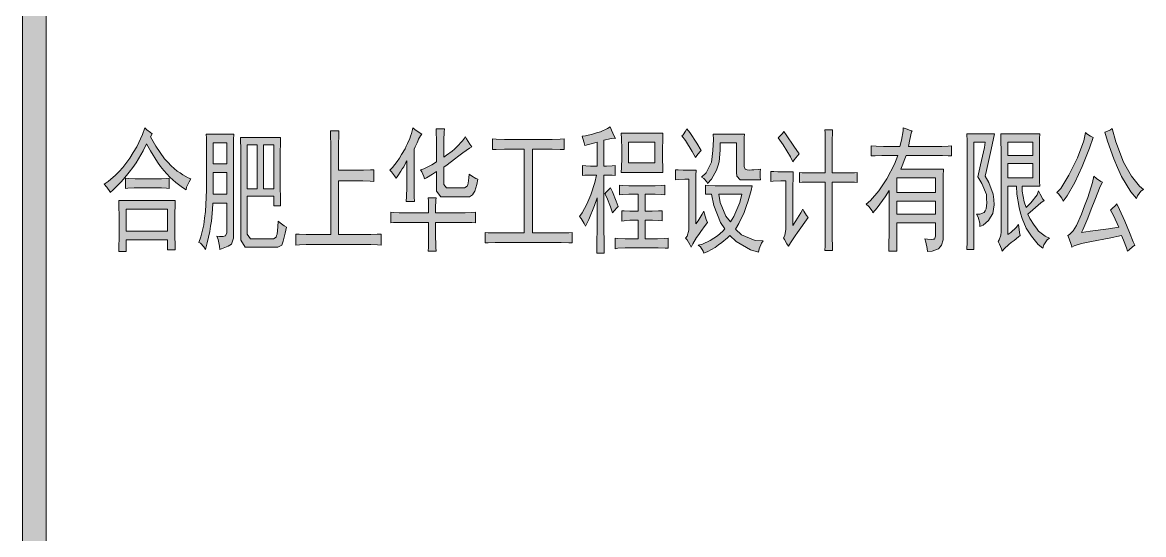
# Model space of a CAD drawing. Header units: millimetres. Extents: x 0 to 207, y 0 to 293.
# Drawn here: x 24.14 to 70.85, y 243.56 to 264.93 of the extents above; entities that cross this region are included whole.
import ezdxf

# ---------------------------------------------------------------- set-up
doc = ezdxf.new("R2010")
doc.units = ezdxf.units.MM

msp = doc.modelspace()

# ---------------------------------------------------------------- hatches: boundary and pattern name
h = msp.add_hatch(color=0)
h.dxf.hatch_style = 2
h.paths.add_polyline_path([(24.140583, 288.208861), (25.124833, 287.224611), (25.124833, 5.418667), (24.140583, 4.434417)])
h = msp.add_hatch(color=0)
h.dxf.hatch_style = 2
h.paths.add_polyline_path([(29.471056, 260.152444), (29.696833, 259.764389), (30.060194, 259.231694), (30.197778, 259.090583), (30.338889, 258.945944), (30.592889, 258.723694), (30.709306, 258.646083), (30.825722, 258.568472), (31.0515, 258.448528), (31.160861, 258.402667), (31.08325, 258.279194), (30.980944, 258.049889), (30.959778, 257.937), (30.804556, 258.035778), (30.525861, 258.247444), (30.402389, 258.356806), (30.275389, 258.469694), (30.024917, 258.751917), (29.897917, 258.92125), (29.770917, 259.094111), (29.478111, 259.563306), (29.315833, 259.863167), (29.167667, 259.563306), (28.878389, 259.072944), (28.73375, 258.878917), (28.592639, 258.684889), (28.345694, 258.3815), (28.246917, 258.268611), (28.144611, 258.15925), (27.922361, 257.937), (27.798889, 257.827639), (27.78125, 257.869972), (27.657778, 258.049889), (27.548417, 258.180417), (27.710694, 258.293306), (28.021139, 258.557889), (28.169306, 258.713111), (28.317472, 258.868333), (28.610278, 259.259917), (28.758444, 259.499806), (28.906611, 259.736167), (29.1465, 260.251222), (29.238222, 260.526389), (29.322889, 260.448778), (29.478111, 260.328833), (29.548667, 260.282972)])
h = msp.add_hatch(color=0)
h.paths.add_polyline_path([(32.243889, 256.010833), (32.346194, 256.00025), (32.497889, 256.00025), (32.547278, 256.010833), (32.596667, 256.021417), (32.649583, 256.155472), (32.649583, 256.278944), (32.649583, 257.383139), (32.074556, 257.383139), (32.060444, 257.118556), (32.011056, 256.63525), (31.982833, 256.420056), (31.951083, 256.204861), (31.841722, 255.725083), (31.764111, 255.456972), (31.693556, 255.569861), (31.555972, 255.710972), (31.485417, 255.74625), (31.577139, 255.979083), (31.704139, 256.487083), (31.732361, 256.765778), (31.764111, 257.040944), (31.799389, 257.626556), (31.802917, 257.937), (31.806444, 258.247444), (31.809972, 258.900083), (31.809972, 259.242278), (31.809972, 259.588), (31.802917, 260.096), (31.795861, 260.261806), (32.942389, 260.261806), (32.935333, 260.039556), (32.928278, 259.609167), (32.928278, 259.3975), (32.928278, 256.123722), (32.928278, 255.922639), (32.857722, 255.679222), (32.787167, 255.636889), (32.716611, 255.591028), (32.508472, 255.502833), (32.367361, 255.456972), (32.35325, 255.591028), (32.28975, 255.866194)])
h.paths.add_polyline_path([(32.649583, 257.760611), (32.649583, 258.66725), (32.088667, 258.66725), (32.088667, 257.760611)])
h.paths.add_polyline_path([(32.649583, 259.023556), (32.649583, 259.909028), (32.088667, 259.909028), (32.088667, 259.023556)])
h = msp.add_hatch(color=0)
h.dxf.hatch_style = 2
h.paths.add_polyline_path([(37.327417, 260.395861), (37.320361, 260.205361), (37.313306, 259.852583), (37.313306, 259.686778), (37.313306, 258.755444), (38.19525, 258.755444), (38.350472, 258.755444), (38.646806, 258.769556), (38.784389, 258.780139), (38.784389, 258.293306), (38.629167, 258.303889), (38.318722, 258.314472), (38.1635, 258.314472), (37.313306, 258.314472), (37.313306, 256.077861), (38.537444, 256.077861), (38.653861, 256.077861), (38.9255, 256.088444), (39.080722, 256.099028), (39.080722, 255.636889), (38.932556, 255.647472), (38.660917, 255.658056), (38.537444, 255.658056), (36.089167, 255.658056), (35.965694, 255.658056), (35.687, 255.647472), (35.531778, 255.636889), (35.531778, 256.099028), (35.676417, 256.088444), (35.955111, 256.077861), (36.089167, 256.077861), (36.98875, 256.077861), (36.98875, 259.665611), (36.98875, 259.831417), (36.978167, 260.194778), (36.971111, 260.395861)])
h = msp.add_hatch(color=0)
h.dxf.hatch_style = 2
h.paths.add_polyline_path([(40.784639, 260.261806), (40.728194, 260.194778), (40.643528, 260.053667), (40.611778, 259.976056), (40.583556, 259.898444), (40.505944, 259.732639), (40.460083, 259.640917), (40.460083, 258.201583), (40.460083, 258.025194), (40.467139, 257.65125), (40.474194, 257.450167), (40.132, 257.450167), (40.142583, 257.661833), (40.149639, 258.035778), (40.149639, 258.201583), (40.149639, 259.154083), (40.117889, 259.076472), (40.026167, 258.907139), (39.962667, 258.811889), (39.899167, 258.716639), (39.775694, 258.522611), (39.715722, 258.423833), (39.645167, 258.522611), (39.514639, 258.691944), (39.451139, 258.755444), (39.5605, 258.868333), (39.758056, 259.122333), (39.84625, 259.266972), (39.934444, 259.411611), (40.079083, 259.658556), (40.132, 259.764389), (40.188444, 259.870222), (40.276639, 260.078361), (40.311917, 260.184194), (40.347194, 260.290028), (40.396583, 260.462889), (40.410694, 260.526389), (40.488306, 260.462889), (40.675278, 260.328833)])
h = msp.add_hatch(color=0)
h.dxf.hatch_style = 2
h.paths.add_polyline_path([(41.730083, 260.484056), (41.712444, 260.35), (41.698333, 260.028972), (41.698333, 259.842), (41.698333, 259.309306), (41.81475, 259.386917), (42.037, 259.552722), (42.139306, 259.640917), (42.245139, 259.732639), (42.474444, 259.986639), (42.597917, 260.152444), (42.643778, 260.06425), (42.774306, 259.852583), (42.858972, 259.732639), (42.760194, 259.676194), (42.488556, 259.485694), (42.319222, 259.355167), (42.146361, 259.221111), (41.839444, 258.988278), (41.698333, 258.8895), (41.698333, 258.314472), (41.698333, 258.169833), (41.807694, 258.025194), (41.913528, 258.025194), (42.456806, 258.025194), (42.559111, 258.025194), (42.675528, 258.092222), (42.689639, 258.15925), (42.707278, 258.226278), (42.7355, 258.448528), (42.753139, 258.600222), (42.844861, 258.522611), (43.024778, 258.41325), (43.109444, 258.3815), (43.070639, 258.169833), (42.985972, 257.884083), (42.936583, 257.806472), (42.890722, 257.728861), (42.760194, 257.65125), (42.675528, 257.65125), (41.730083, 257.65125), (41.567806, 257.65125), (41.394944, 257.880556), (41.387889, 258.113389), (41.387889, 258.713111), (41.225611, 258.600222), (40.978667, 258.448528), (40.894, 258.402667), (40.869306, 258.501444), (40.784639, 258.691944), (40.721139, 258.780139), (40.869306, 258.822472), (41.200917, 258.988278), (41.387889, 259.11175), (41.387889, 259.796139), (41.387889, 260.007806), (41.380833, 260.35), (41.373778, 260.484056)])
h = msp.add_hatch(color=0)
h.dxf.hatch_style = 2
h.paths.add_polyline_path([(47.462722, 260.173611), (47.596778, 260.194778), (47.893111, 260.268861), (48.058917, 260.31825), (48.22825, 260.367639), (48.510472, 260.494639), (48.626889, 260.57225), (48.679806, 260.427611), (48.789167, 260.184194), (48.842083, 260.085417), (48.789167, 260.096), (48.676278, 260.088944), (48.616306, 260.074833), (48.559861, 260.057194), (48.432861, 260.028972), (48.362306, 260.018389), (48.362306, 258.935361), (48.471667, 258.935361), (48.7045, 258.945944), (48.827972, 258.956528), (48.827972, 258.536722), (48.7045, 258.547306), (48.471667, 258.557889), (48.362306, 258.557889), (48.362306, 256.610556), (48.362306, 256.367139), (48.369361, 255.710972), (48.376417, 255.30175), (48.0695, 255.30175), (48.076556, 255.710972), (48.083611, 256.353028), (48.083611, 256.585861), (48.083611, 257.605389), (47.97425, 257.294944), (47.734361, 256.709333), (47.603833, 256.430639), (47.547389, 256.543528), (47.423917, 256.741083), (47.353361, 256.829278), (47.462722, 256.9845), (47.65675, 257.340806), (47.741417, 257.538361), (47.826083, 257.739444), (47.981306, 258.247444), (48.051861, 258.557889), (47.857833, 258.557889), (47.572083, 258.547306), (47.480361, 258.536722), (47.480361, 258.956528), (47.610889, 258.945944), (47.804917, 258.935361), (47.864889, 258.935361), (48.083611, 258.935361), (48.083611, 259.930194), (47.981306, 259.898444), (47.727306, 259.831417), (47.572083, 259.796139), (47.547389, 259.898444), (47.494472, 260.085417)])
h = msp.add_hatch(color=0)
h.paths.add_polyline_path([(50.824694, 260.307667), (50.817639, 260.06425), (50.810583, 259.61975), (50.810583, 259.422194), (50.810583, 259.231694), (50.817639, 258.85775), (50.824694, 258.66725), (49.089028, 258.66725), (49.099611, 258.878917), (49.106667, 259.277556), (49.106667, 259.464528), (49.106667, 259.655028), (49.099611, 260.074833), (49.089028, 260.307667)])
h.paths.add_polyline_path([(50.486028, 259.065889), (50.486028, 259.930194), (49.385361, 259.930194), (49.385361, 259.065889)])
h = msp.add_hatch(color=0)
h.dxf.hatch_style = 2
h.paths.add_polyline_path([(51.819528, 260.484056), (51.943, 260.339417), (52.242861, 259.884333), (52.422778, 259.577417), (52.359278, 259.520972), (52.235806, 259.376333), (52.175833, 259.288139), (52.041778, 259.542139), (51.763083, 259.997222), (51.614917, 260.194778), (51.664306, 260.240639), (51.763083, 260.385278)])
h = msp.add_hatch(color=0)
h.dxf.hatch_style = 2
h.paths.add_polyline_path([(54.172556, 258.356806), (54.042028, 258.356806), (53.900917, 258.512028), (53.893861, 258.66725), (53.893861, 259.909028), (53.213, 259.909028), (53.213, 259.598583), (53.163611, 259.11175), (53.110694, 258.935361), (53.061306, 258.755444), (52.849639, 258.392083), (52.687361, 258.201583), (52.655611, 258.279194), (52.532139, 258.41325), (52.436889, 258.469694), (52.630917, 258.656667), (52.853167, 259.090583), (52.881389, 259.334), (52.906083, 259.577417), (52.92725, 260.039556), (52.916667, 260.261806), (54.221944, 260.261806), (54.211361, 260.12775), (54.204306, 259.796139), (54.204306, 259.598583), (54.204306, 258.998861), (54.204306, 258.910667), (54.246639, 258.808361), (54.288972, 258.790722), (54.331306, 258.773083), (54.45125, 258.7625), (54.528861, 258.769556), (54.606472, 258.773083), (54.786389, 258.790722), (54.885167, 258.801306), (54.871056, 258.691944), (54.871056, 258.469694), (54.885167, 258.356806)])
h = msp.add_hatch(color=0)
h.dxf.hatch_style = 2
h.paths.add_polyline_path([(55.862361, 260.374694), (55.964667, 260.230056), (56.282167, 259.764389), (56.497361, 259.443361), (56.430333, 259.355167), (56.296278, 259.189361), (56.236306, 259.11175), (56.134, 259.319889), (55.830611, 259.820833), (55.629528, 260.106583), (55.685972, 260.163028), (55.802389, 260.297083)])
h = msp.add_hatch(color=0)
h.dxf.hatch_style = 2
h.paths.add_polyline_path([(57.583917, 258.646083), (57.583917, 259.753806), (57.583917, 259.976056), (57.576861, 260.31825), (57.566278, 260.438194), (57.894361, 260.438194), (57.883778, 260.297083), (57.876722, 260.039556), (57.876722, 259.930194), (57.876722, 258.646083), (58.511722, 258.646083), (58.606972, 258.646083), (58.808056, 258.656667), (58.917417, 258.66725), (58.917417, 258.247444), (58.801, 258.258028), (58.606972, 258.268611), (58.529361, 258.268611), (57.876722, 258.268611), (57.876722, 256.056694), (57.876722, 255.922639), (57.883778, 255.601611), (57.894361, 255.414639), (57.566278, 255.414639), (57.576861, 255.601611), (57.583917, 255.912056), (57.583917, 256.032), (57.583917, 258.268611), (56.977139, 258.268611), (56.86425, 258.268611), (56.631417, 258.258028), (56.515, 258.247444), (56.515, 258.66725), (56.631417, 258.656667), (56.846611, 258.646083), (56.948917, 258.646083)])
h = msp.add_hatch(color=0)
h.paths.add_polyline_path([(59.287833, 257.340806), (59.46775, 257.496028), (59.813472, 257.898194), (59.986333, 258.148667), (60.155667, 258.395611), (60.466111, 259.012972), (60.603694, 259.376333), (60.046306, 259.376333), (59.940472, 259.376333), (59.668833, 259.36575), (59.506556, 259.355167), (59.506556, 259.774972), (59.707639, 259.764389), (60.0075, 259.753806), (60.109806, 259.753806), (60.698944, 259.753806), (60.758917, 260.018389), (60.829472, 260.406444), (60.836528, 260.526389), (60.952944, 260.484056), (61.139917, 260.417028), (61.210472, 260.395861), (61.185778, 260.360583), (61.108167, 260.039556), (61.05525, 259.753806), (62.311139, 259.753806), (62.441667, 259.753806), (62.713306, 259.764389), (62.850889, 259.774972), (62.850889, 259.355167), (62.713306, 259.36575), (62.466361, 259.376333), (62.357, 259.376333), (60.96, 259.376333), (60.907083, 259.231694), (60.790667, 258.945944), (60.730694, 258.801306), (62.512222, 258.801306), (62.505167, 258.522611), (62.494583, 258.025194), (62.494583, 257.806472), (62.494583, 256.010833), (62.494583, 255.855611), (62.434611, 255.629833), (62.371111, 255.559278), (62.311139, 255.485194), (62.046556, 255.389944), (61.845472, 255.368778), (61.838417, 255.49225), (61.781972, 255.756833), (61.736111, 255.901472), (61.852528, 255.880306), (62.021861, 255.866194), (62.078306, 255.880306), (62.131222, 255.890889), (62.184139, 256.010833), (62.184139, 256.123722), (62.184139, 256.564694), (60.575472, 256.564694), (60.575472, 255.389944), (60.233278, 255.389944), (60.240333, 255.668639), (60.247389, 256.144889), (60.247389, 256.342444), (60.247389, 257.915833), (60.085111, 257.65125), (59.746444, 257.185583), (59.566528, 256.9845), (59.534778, 257.062111), (59.397194, 257.242028)])
h.paths.add_polyline_path([(62.184139, 257.827639), (62.184139, 258.448528), (60.575472, 258.448528), (60.575472, 257.827639)])
h.paths.add_polyline_path([(62.184139, 256.921), (62.184139, 257.471333), (60.575472, 257.471333), (60.575472, 256.921)])
h = msp.add_hatch(color=0)
h.dxf.hatch_style = 2
h.paths.add_polyline_path([(64.635944, 260.282972), (64.494833, 259.630333), (64.300806, 258.744861), (64.247889, 258.512028), (64.403111, 258.247444), (64.5795, 257.760611), (64.604194, 257.538361), (64.625361, 257.316111), (64.561861, 256.95275), (64.470139, 256.808111), (64.381944, 256.663472), (64.163222, 256.465917), (64.029167, 256.409472), (64.022111, 256.554111), (63.951556, 256.808111), (63.891583, 256.921), (64.029167, 256.921), (64.209083, 256.995083), (64.247889, 257.072694), (64.286694, 257.150306), (64.318444, 257.400778), (64.307861, 257.573639), (64.300806, 257.742972), (64.113833, 258.205111), (63.937444, 258.490861), (64.060917, 258.988278), (64.216139, 259.707944), (64.247889, 259.930194), (63.782222, 259.930194), (63.782222, 255.456972), (63.485889, 255.456972), (63.496472, 255.767417), (63.503528, 256.377722), (63.503528, 256.674056), (63.503528, 259.266972), (63.503528, 259.464528), (63.496472, 259.976056), (63.485889, 260.282972)])
h = msp.add_hatch(color=0)
h.paths.add_polyline_path([(66.526833, 260.282972), (66.51625, 260.085417), (66.509194, 259.531556), (66.509194, 259.178778), (66.509194, 258.833056), (66.51625, 258.293306), (66.526833, 258.092222), (65.796583, 258.092222), (65.796583, 257.880556), (65.874194, 257.439583), (65.951806, 257.20675), (66.152889, 257.393722), (66.417472, 257.739444), (66.477444, 257.894667), (66.540944, 257.760611), (66.657361, 257.559528), (66.710278, 257.496028), (66.572694, 257.393722), (66.2305, 257.107972), (66.029417, 256.921), (66.114083, 256.751667), (66.294, 256.465917), (66.385722, 256.342444), (66.477444, 256.2225), (66.749083, 256.010833), (66.929, 255.922639), (66.83375, 255.855611), (66.696167, 255.647472), (66.650306, 255.502833), (66.463333, 255.668639), (66.174056, 256.007306), (66.068222, 256.176639), (65.962389, 256.3495), (65.793056, 256.748139), (65.726028, 256.973917), (65.662528, 257.203222), (65.570806, 257.760611), (65.549639, 258.092222), (65.193333, 258.092222), (65.193333, 256.077861), (65.316806, 256.166056), (65.542583, 256.377722), (65.641361, 256.497667), (65.648417, 256.398889), (65.680167, 256.166056), (65.704861, 256.032), (65.634306, 255.979083), (65.450861, 255.834444), (65.337972, 255.74625), (65.228611, 255.658056), (65.038111, 255.481667), (64.9605, 255.389944), (64.92875, 255.481667), (64.844083, 255.679222), (64.787639, 255.788583), (64.837028, 255.855611), (64.897, 256.056694), (64.914639, 256.187222), (64.914639, 259.309306), (64.914639, 259.531556), (64.904056, 260.018389), (64.897, 260.282972)])
h.paths.add_polyline_path([(66.2305, 258.448528), (66.2305, 259.044722), (65.193333, 259.044722), (65.193333, 258.448528)])
h.paths.add_polyline_path([(66.2305, 259.376333), (66.2305, 259.930194), (65.193333, 259.930194), (65.193333, 259.376333)])
h = msp.add_hatch(color=0)
h.dxf.hatch_style = 2
h.paths.add_polyline_path([(68.742278, 260.12775), (68.594111, 259.686778), (68.290722, 258.910667), (68.1355, 258.579056), (67.980278, 258.247444), (67.662778, 257.693583), (67.5005, 257.471333), (67.440528, 257.594806), (67.306472, 257.771194), (67.239444, 257.827639), (67.401722, 258.004028), (67.740389, 258.547306), (67.920306, 258.910667), (68.096694, 259.277556), (68.354222, 259.986639), (68.431833, 260.328833), (68.48475, 260.272389), (68.639972, 260.173611)])
h = msp.add_hatch(color=0)
h.dxf.hatch_style = 2
h.paths.add_polyline_path([(69.546611, 260.505222), (69.694778, 259.940778), (70.00875, 259.090583), (70.174556, 258.801306), (70.340361, 258.512028), (70.679028, 258.092222), (70.848361, 257.958167), (70.739, 257.880556), (70.594361, 257.693583), (70.555556, 257.584222), (70.322722, 257.859389), (69.927611, 258.501444), (69.765333, 258.868333), (69.603056, 259.231694), (69.338472, 259.976056), (69.236167, 260.35), (69.320833, 260.374694), (69.476056, 260.448778)])
h = msp.add_hatch(color=0)
h.paths.add_polyline_path([(34.89325, 260.12775), (34.886194, 260.028972), (34.879139, 259.355167), (34.879139, 258.780139), (34.879139, 258.201583), (34.886194, 257.450167), (34.89325, 257.273778), (34.614556, 257.273778), (34.614556, 257.672417), (33.499778, 257.672417), (33.499778, 256.278944), (33.499778, 256.088444), (33.647944, 255.901472), (33.796111, 255.901472), (34.522833, 255.901472), (34.6075, 255.901472), (34.713333, 255.9685), (34.730972, 256.032), (34.752139, 256.099028), (34.787417, 256.398889), (34.801528, 256.631722), (34.879139, 256.564694), (35.048472, 256.44475), (35.143722, 256.388306), (35.087278, 256.134306), (35.002611, 255.795639), (34.970861, 255.710972), (34.942639, 255.629833), (34.780361, 255.545167), (34.646306, 255.545167), (33.5915, 255.545167), (33.415111, 255.545167), (33.235194, 255.845028), (33.235194, 256.144889), (33.235194, 259.485694), (33.235194, 259.676194), (33.228139, 259.997222), (33.221083, 260.12775)])
h.paths.add_polyline_path([(34.614556, 257.982861), (34.614556, 259.820833), (34.180639, 259.820833), (34.180639, 257.982861)])
h.paths.add_polyline_path([(33.919583, 257.982861), (33.919583, 259.820833), (33.499778, 259.820833), (33.499778, 257.982861)])
h = msp.add_hatch(color=0)
h.dxf.hatch_style = 2
h.paths.add_polyline_path([(46.023389, 260.039556), (46.206833, 260.039556), (46.549028, 260.053667), (46.70425, 260.06425), (46.70425, 259.61975), (46.549028, 259.630333), (46.206833, 259.640917), (46.023389, 259.640917), (45.388389, 259.640917), (45.388389, 256.144889), (46.393806, 256.144889), (46.573722, 256.144889), (46.898278, 256.155472), (47.046444, 256.166056), (47.046444, 255.725083), (46.898278, 255.735667), (46.580778, 255.74625), (46.407917, 255.74625), (44.009028, 255.74625), (43.836167, 255.74625), (43.543361, 255.735667), (43.419889, 255.725083), (43.419889, 256.166056), (43.550417, 256.155472), (43.853806, 256.144889), (44.023139, 256.144889), (45.046194, 256.144889), (45.046194, 259.640917), (44.425306, 259.640917), (44.224222, 259.640917), (43.874972, 259.630333), (43.726806, 259.61975), (43.726806, 260.06425), (43.874972, 260.053667), (44.224222, 260.039556), (44.425306, 260.039556)])
h = msp.add_hatch(color=0)
h.dxf.hatch_style = 2
h.paths.add_polyline_path([(52.204056, 258.755444), (52.197, 258.557889), (52.189944, 258.113389), (52.189944, 257.869972), (52.189944, 256.522361), (52.29225, 256.652889), (52.461583, 256.921), (52.532139, 257.051528), (52.553306, 256.942167), (52.630917, 256.709333), (52.687361, 256.585861), (52.585056, 256.455333), (52.398083, 256.201333), (52.313417, 256.077861), (52.22875, 255.957917), (52.073528, 255.689806), (52.002972, 255.545167), (51.950056, 255.668639), (51.833639, 255.855611), (51.770139, 255.922639), (51.833639, 256.010833), (51.897139, 256.264833), (51.897139, 256.430639), (51.897139, 258.3815), (51.731333, 258.3815), (51.463222, 258.370917), (51.353861, 258.356806), (51.353861, 258.780139), (51.452639, 258.769556), (51.664306, 258.755444), (51.770139, 258.755444)])
h = msp.add_hatch(color=0)
h.dxf.hatch_style = 2
h.paths.add_polyline_path([(29.81325, 258.402667), (29.936722, 258.402667), (30.151917, 258.41325), (30.247167, 258.423833), (30.247167, 258.004028), (30.144861, 258.014611), (29.936722, 258.025194), (29.827361, 258.025194), (28.959528, 258.025194), (28.79725, 258.025194), (28.532667, 258.014611), (28.433889, 258.004028), (28.433889, 258.423833), (28.578528, 258.41325), (28.843111, 258.402667), (28.959528, 258.402667)])
h = msp.add_hatch(color=0)
h.dxf.hatch_style = 2
h.paths.add_polyline_path([(56.250417, 258.691944), (56.243361, 258.480278), (56.236306, 258.035778), (56.236306, 257.806472), (56.236306, 256.455333), (56.366833, 256.642306), (56.574972, 256.9845), (56.652583, 257.139722), (56.698444, 257.051528), (56.807806, 256.875139), (56.871306, 256.786944), (56.437389, 256.166056), (56.335083, 256.021417), (56.141056, 255.735667), (56.049333, 255.591028), (55.992889, 255.689806), (55.894111, 255.866194), (55.84825, 255.943806), (55.901167, 256.032), (55.947028, 256.300111), (55.939972, 256.4765), (55.939972, 258.314472), (55.731833, 258.314472), (55.421389, 258.303889), (55.319083, 258.293306), (55.319083, 258.713111), (55.446083, 258.702528), (55.615417, 258.691944), (55.661278, 258.691944)])
h = msp.add_hatch(color=0)
h.dxf.hatch_style = 2
h.paths.add_polyline_path([(69.811194, 256.388306), (69.747694, 256.543528), (69.578361, 256.896306), (69.469, 257.097389), (69.546611, 257.164417), (69.677139, 257.294944), (69.733583, 257.361972), (69.85, 257.118556), (70.065194, 256.63525), (70.1675, 256.398889), (70.266278, 256.162528), (70.4215, 255.778), (70.477944, 255.636889), (70.393278, 255.569861), (70.245111, 255.446389), (70.181611, 255.389944), (70.13575, 255.524), (70.012278, 255.845028), (69.934667, 256.032), (69.416083, 255.933222), (68.682306, 255.788583), (68.470639, 255.74625), (68.255444, 255.700389), (67.952056, 255.601611), (67.856806, 255.545167), (67.835639, 255.658056), (67.750972, 255.901472), (67.687472, 256.032), (67.765083, 256.077861), (67.91325, 256.233083), (67.980278, 256.342444), (68.050833, 256.455333), (68.255444, 256.921), (68.393028, 257.273778), (68.527083, 257.626556), (68.717583, 258.247444), (68.7705, 258.512028), (68.886917, 258.41325), (69.066833, 258.293306), (69.130333, 258.268611), (69.042139, 258.081639), (68.816361, 257.517194), (68.671722, 257.139722), (68.527083, 256.765778), (68.322472, 256.278944), (68.2625, 256.166056), (68.618806, 256.211917), (69.391389, 256.321278)])
h = msp.add_hatch(color=0)
h.dxf.hatch_style = 2
h.paths.add_polyline_path([(48.641, 258.025194), (48.718611, 257.859389), (48.880889, 257.471333), (48.965556, 257.252611), (48.919694, 257.20675), (48.796222, 257.072694), (48.718611, 256.9845), (48.641, 257.227917), (48.485778, 257.626556), (48.408167, 257.781778), (48.454028, 257.838222), (48.570444, 257.958167)])
h = msp.add_hatch(color=0)
h.dxf.hatch_style = 2
h.paths.add_polyline_path([(50.376667, 258.113389), (50.500139, 258.113389), (50.764722, 258.1275), (50.902306, 258.138083), (50.902306, 257.739444), (50.764722, 257.750028), (50.500139, 257.760611), (50.376667, 257.760611), (50.083861, 257.760611), (50.083861, 257.051528), (50.253194, 257.051528), (50.369611, 257.051528), (50.64125, 257.062111), (50.796472, 257.072694), (50.796472, 256.652889), (50.64125, 256.663472), (50.390778, 256.674056), (50.299056, 256.674056), (50.083861, 256.674056), (50.083861, 255.901472), (50.454278, 255.901472), (50.595389, 255.901472), (50.888194, 255.912056), (51.043417, 255.922639), (51.043417, 255.502833), (50.919944, 255.513417), (50.623611, 255.524), (50.454278, 255.524), (49.417111, 255.524), (49.24425, 255.524), (48.951444, 255.502833), (48.827972, 255.481667), (48.827972, 255.922639), (48.951444, 255.912056), (49.24425, 255.901472), (49.417111, 255.901472), (49.787528, 255.901472), (49.787528, 256.674056), (49.572333, 256.674056), (49.445333, 256.674056), (49.216028, 256.652889), (49.106667, 256.631722), (49.106667, 257.072694), (49.216028, 257.062111), (49.445333, 257.051528), (49.572333, 257.051528), (49.787528, 257.051528), (49.787528, 257.760611), (49.540583, 257.760611), (49.399472, 257.760611), (49.138417, 257.750028), (49.011417, 257.739444), (49.011417, 258.138083), (49.138417, 258.1275), (49.399472, 258.113389), (49.540583, 258.113389)])
h = msp.add_hatch(color=0)
h.paths.add_polyline_path([(52.592111, 258.138083), (52.715583, 258.1275), (52.994278, 258.113389), (53.1495, 258.113389), (54.5465, 258.113389), (54.500639, 257.915833), (54.370111, 257.478389), (54.288972, 257.242028), (54.207833, 257.002139), (53.989111, 256.532944), (53.848, 256.300111), (54.094944, 256.067278), (54.669972, 255.823861), (54.994528, 255.813278), (54.934556, 255.710972), (54.839306, 255.481667), (54.807556, 255.347611), (54.475944, 255.446389), (53.87975, 255.788583), (53.615167, 256.032), (53.516389, 255.943806), (53.2765, 255.749778), (53.135389, 255.647472), (52.994278, 255.541639), (52.694417, 255.368778), (52.532139, 255.30175), (52.500389, 255.389944), (52.383972, 255.559278), (52.299306, 255.636889), (52.468639, 255.679222), (52.789667, 255.823861), (52.941361, 255.922639), (53.093056, 256.021417), (53.322361, 256.2225), (53.399972, 256.321278), (53.227111, 256.575278), (52.948417, 257.294944), (52.842583, 257.760611), (52.592111, 257.760611)])
h.paths.add_polyline_path([(53.632806, 256.610556), (53.7845, 256.829278), (54.027917, 257.407833), (54.112583, 257.760611), (53.1495, 257.760611), (53.205944, 257.418417), (53.445833, 256.843389)])
h = msp.add_hatch(color=0)
h.paths.add_polyline_path([(30.508222, 257.496028), (30.501167, 257.383139), (30.494111, 256.875139), (30.494111, 256.4765), (30.494111, 256.077861), (30.501167, 255.559278), (30.508222, 255.435806), (30.183667, 255.435806), (30.183667, 255.855611), (28.462111, 255.855611), (28.462111, 255.368778), (28.155194, 255.368778), (28.16225, 255.502833), (28.169306, 256.010833), (28.169306, 256.388306), (28.169306, 256.776361), (28.16225, 257.330222), (28.155194, 257.496028)])
h.paths.add_polyline_path([(30.183667, 256.211917), (30.183667, 257.139722), (28.462111, 257.139722), (28.462111, 256.211917)])
h = msp.add_hatch(color=0)
h.dxf.hatch_style = 2
h.paths.add_polyline_path([(41.063333, 256.9845), (41.063333, 257.175), (41.056278, 257.485444), (41.045694, 257.605389), (41.373778, 257.605389), (41.366722, 257.506611), (41.356139, 257.196167), (41.356139, 256.9845), (42.474444, 256.9845), (42.590861, 256.9845), (42.858972, 256.995083), (43.014194, 257.009194), (43.014194, 256.564694), (42.869556, 256.575278), (42.604972, 256.585861), (42.488556, 256.585861), (41.356139, 256.585861), (41.356139, 256.134306), (41.366722, 255.534583), (41.373778, 255.389944), (41.045694, 255.389944), (41.056278, 255.545167), (41.063333, 256.144889), (41.063333, 256.585861), (39.930917, 256.585861), (39.832139, 256.585861), (39.606361, 256.575278), (39.482889, 256.564694), (39.482889, 257.009194), (39.606361, 256.995083), (39.839194, 256.9845), (39.948556, 256.9845)])

# ---------------------------------------------------------------- linework, layer by layer
at = {"color": 0, "lineweight": 0}
for points in [[(24.140583, 288.208861), (25.124833, 287.224611), (25.124833, 5.418667), (24.140583, 4.434417)], [(29.471056, 260.152444), (29.696833, 259.764389), (30.060194, 259.231694), (30.197778, 259.090583), (30.338889, 258.945944), (30.592889, 258.723694), (30.709306, 258.646083), (30.825722, 258.568472), (31.0515, 258.448528), (31.160861, 258.402667), (31.08325, 258.279194), (30.980944, 258.049889), (30.959778, 257.937), (30.804556, 258.035778), (30.525861, 258.247444), (30.402389, 258.356806), (30.275389, 258.469694), (30.024917, 258.751917), (29.897917, 258.92125), (29.770917, 259.094111), (29.478111, 259.563306), (29.315833, 259.863167), (29.167667, 259.563306), (28.878389, 259.072944), (28.73375, 258.878917), (28.592639, 258.684889), (28.345694, 258.3815), (28.246917, 258.268611), (28.144611, 258.15925), (27.922361, 257.937), (27.798889, 257.827639), (27.78125, 257.869972), (27.657778, 258.049889), (27.548417, 258.180417), (27.710694, 258.293306), (28.021139, 258.557889), (28.169306, 258.713111), (28.317472, 258.868333), (28.610278, 259.259917), (28.758444, 259.499806), (28.906611, 259.736167), (29.1465, 260.251222), (29.238222, 260.526389), (29.322889, 260.448778), (29.478111, 260.328833), (29.548667, 260.282972)], [(32.243889, 256.010833), (32.346194, 256.00025), (32.497889, 256.00025), (32.547278, 256.010833), (32.596667, 256.021417), (32.649583, 256.155472), (32.649583, 256.278944), (32.649583, 257.383139), (32.074556, 257.383139), (32.060444, 257.118556), (32.011056, 256.63525), (31.982833, 256.420056), (31.951083, 256.204861), (31.841722, 255.725083), (31.764111, 255.456972), (31.693556, 255.569861), (31.555972, 255.710972), (31.485417, 255.74625), (31.577139, 255.979083), (31.704139, 256.487083), (31.732361, 256.765778), (31.764111, 257.040944), (31.799389, 257.626556), (31.802917, 257.937), (31.806444, 258.247444), (31.809972, 258.900083), (31.809972, 259.242278), (31.809972, 259.588), (31.802917, 260.096), (31.795861, 260.261806), (32.942389, 260.261806), (32.935333, 260.039556), (32.928278, 259.609167), (32.928278, 259.3975), (32.928278, 256.123722), (32.928278, 255.922639), (32.857722, 255.679222), (32.787167, 255.636889), (32.716611, 255.591028), (32.508472, 255.502833), (32.367361, 255.456972), (32.35325, 255.591028), (32.28975, 255.866194)], [(37.327417, 260.395861), (37.320361, 260.205361), (37.313306, 259.852583), (37.313306, 259.686778), (37.313306, 258.755444), (38.19525, 258.755444), (38.350472, 258.755444), (38.646806, 258.769556), (38.784389, 258.780139), (38.784389, 258.293306), (38.629167, 258.303889), (38.318722, 258.314472), (38.1635, 258.314472), (37.313306, 258.314472), (37.313306, 256.077861), (38.537444, 256.077861), (38.653861, 256.077861), (38.9255, 256.088444), (39.080722, 256.099028), (39.080722, 255.636889), (38.932556, 255.647472), (38.660917, 255.658056), (38.537444, 255.658056), (36.089167, 255.658056), (35.965694, 255.658056), (35.687, 255.647472), (35.531778, 255.636889), (35.531778, 256.099028), (35.676417, 256.088444), (35.955111, 256.077861), (36.089167, 256.077861), (36.98875, 256.077861), (36.98875, 259.665611), (36.98875, 259.831417), (36.978167, 260.194778), (36.971111, 260.395861)], [(40.784639, 260.261806), (40.728194, 260.194778), (40.643528, 260.053667), (40.611778, 259.976056), (40.583556, 259.898444), (40.505944, 259.732639), (40.460083, 259.640917), (40.460083, 258.201583), (40.460083, 258.025194), (40.467139, 257.65125), (40.474194, 257.450167), (40.132, 257.450167), (40.142583, 257.661833), (40.149639, 258.035778), (40.149639, 258.201583), (40.149639, 259.154083), (40.117889, 259.076472), (40.026167, 258.907139), (39.962667, 258.811889), (39.899167, 258.716639), (39.775694, 258.522611), (39.715722, 258.423833), (39.645167, 258.522611), (39.514639, 258.691944), (39.451139, 258.755444), (39.5605, 258.868333), (39.758056, 259.122333), (39.84625, 259.266972), (39.934444, 259.411611), (40.079083, 259.658556), (40.132, 259.764389), (40.188444, 259.870222), (40.276639, 260.078361), (40.311917, 260.184194), (40.347194, 260.290028), (40.396583, 260.462889), (40.410694, 260.526389), (40.488306, 260.462889), (40.675278, 260.328833)], [(41.730083, 260.484056), (41.712444, 260.35), (41.698333, 260.028972), (41.698333, 259.842), (41.698333, 259.309306), (41.81475, 259.386917), (42.037, 259.552722), (42.139306, 259.640917), (42.245139, 259.732639), (42.474444, 259.986639), (42.597917, 260.152444), (42.643778, 260.06425), (42.774306, 259.852583), (42.858972, 259.732639), (42.760194, 259.676194), (42.488556, 259.485694), (42.319222, 259.355167), (42.146361, 259.221111), (41.839444, 258.988278), (41.698333, 258.8895), (41.698333, 258.314472), (41.698333, 258.169833), (41.807694, 258.025194), (41.913528, 258.025194), (42.456806, 258.025194), (42.559111, 258.025194), (42.675528, 258.092222), (42.689639, 258.15925), (42.707278, 258.226278), (42.7355, 258.448528), (42.753139, 258.600222), (42.844861, 258.522611), (43.024778, 258.41325), (43.109444, 258.3815), (43.070639, 258.169833), (42.985972, 257.884083), (42.936583, 257.806472), (42.890722, 257.728861), (42.760194, 257.65125), (42.675528, 257.65125), (41.730083, 257.65125), (41.567806, 257.65125), (41.394944, 257.880556), (41.387889, 258.113389), (41.387889, 258.713111), (41.225611, 258.600222), (40.978667, 258.448528), (40.894, 258.402667), (40.869306, 258.501444), (40.784639, 258.691944), (40.721139, 258.780139), (40.869306, 258.822472), (41.200917, 258.988278), (41.387889, 259.11175), (41.387889, 259.796139), (41.387889, 260.007806), (41.380833, 260.35), (41.373778, 260.484056)], [(47.462722, 260.173611), (47.596778, 260.194778), (47.893111, 260.268861), (48.058917, 260.31825), (48.22825, 260.367639), (48.510472, 260.494639), (48.626889, 260.57225), (48.679806, 260.427611), (48.789167, 260.184194), (48.842083, 260.085417), (48.789167, 260.096), (48.676278, 260.088944), (48.616306, 260.074833), (48.559861, 260.057194), (48.432861, 260.028972), (48.362306, 260.018389), (48.362306, 258.935361), (48.471667, 258.935361), (48.7045, 258.945944), (48.827972, 258.956528), (48.827972, 258.536722), (48.7045, 258.547306), (48.471667, 258.557889), (48.362306, 258.557889), (48.362306, 256.610556), (48.362306, 256.367139), (48.369361, 255.710972), (48.376417, 255.30175), (48.0695, 255.30175), (48.076556, 255.710972), (48.083611, 256.353028), (48.083611, 256.585861), (48.083611, 257.605389), (47.97425, 257.294944), (47.734361, 256.709333), (47.603833, 256.430639), (47.547389, 256.543528), (47.423917, 256.741083), (47.353361, 256.829278), (47.462722, 256.9845), (47.65675, 257.340806), (47.741417, 257.538361), (47.826083, 257.739444), (47.981306, 258.247444), (48.051861, 258.557889), (47.857833, 258.557889), (47.572083, 258.547306), (47.480361, 258.536722), (47.480361, 258.956528), (47.610889, 258.945944), (47.804917, 258.935361), (47.864889, 258.935361), (48.083611, 258.935361), (48.083611, 259.930194), (47.981306, 259.898444), (47.727306, 259.831417), (47.572083, 259.796139), (47.547389, 259.898444), (47.494472, 260.085417)], [(50.824694, 260.307667), (50.817639, 260.06425), (50.810583, 259.61975), (50.810583, 259.422194), (50.810583, 259.231694), (50.817639, 258.85775), (50.824694, 258.66725), (49.089028, 258.66725), (49.099611, 258.878917), (49.106667, 259.277556), (49.106667, 259.464528), (49.106667, 259.655028), (49.099611, 260.074833), (49.089028, 260.307667)], [(51.819528, 260.484056), (51.943, 260.339417), (52.242861, 259.884333), (52.422778, 259.577417), (52.359278, 259.520972), (52.235806, 259.376333), (52.175833, 259.288139), (52.041778, 259.542139), (51.763083, 259.997222), (51.614917, 260.194778), (51.664306, 260.240639), (51.763083, 260.385278)], [(54.172556, 258.356806), (54.042028, 258.356806), (53.900917, 258.512028), (53.893861, 258.66725), (53.893861, 259.909028), (53.213, 259.909028), (53.213, 259.598583), (53.163611, 259.11175), (53.110694, 258.935361), (53.061306, 258.755444), (52.849639, 258.392083), (52.687361, 258.201583), (52.655611, 258.279194), (52.532139, 258.41325), (52.436889, 258.469694), (52.630917, 258.656667), (52.853167, 259.090583), (52.881389, 259.334), (52.906083, 259.577417), (52.92725, 260.039556), (52.916667, 260.261806), (54.221944, 260.261806), (54.211361, 260.12775), (54.204306, 259.796139), (54.204306, 259.598583), (54.204306, 258.998861), (54.204306, 258.910667), (54.246639, 258.808361), (54.288972, 258.790722), (54.331306, 258.773083), (54.45125, 258.7625), (54.528861, 258.769556), (54.606472, 258.773083), (54.786389, 258.790722), (54.885167, 258.801306), (54.871056, 258.691944), (54.871056, 258.469694), (54.885167, 258.356806)], [(55.862361, 260.374694), (55.964667, 260.230056), (56.282167, 259.764389), (56.497361, 259.443361), (56.430333, 259.355167), (56.296278, 259.189361), (56.236306, 259.11175), (56.134, 259.319889), (55.830611, 259.820833), (55.629528, 260.106583), (55.685972, 260.163028), (55.802389, 260.297083)], [(57.583917, 258.646083), (57.583917, 259.753806), (57.583917, 259.976056), (57.576861, 260.31825), (57.566278, 260.438194), (57.894361, 260.438194), (57.883778, 260.297083), (57.876722, 260.039556), (57.876722, 259.930194), (57.876722, 258.646083), (58.511722, 258.646083), (58.606972, 258.646083), (58.808056, 258.656667), (58.917417, 258.66725), (58.917417, 258.247444), (58.801, 258.258028), (58.606972, 258.268611), (58.529361, 258.268611), (57.876722, 258.268611), (57.876722, 256.056694), (57.876722, 255.922639), (57.883778, 255.601611), (57.894361, 255.414639), (57.566278, 255.414639), (57.576861, 255.601611), (57.583917, 255.912056), (57.583917, 256.032), (57.583917, 258.268611), (56.977139, 258.268611), (56.86425, 258.268611), (56.631417, 258.258028), (56.515, 258.247444), (56.515, 258.66725), (56.631417, 258.656667), (56.846611, 258.646083), (56.948917, 258.646083)], [(59.287833, 257.340806), (59.46775, 257.496028), (59.813472, 257.898194), (59.986333, 258.148667), (60.155667, 258.395611), (60.466111, 259.012972), (60.603694, 259.376333), (60.046306, 259.376333), (59.940472, 259.376333), (59.668833, 259.36575), (59.506556, 259.355167), (59.506556, 259.774972), (59.707639, 259.764389), (60.0075, 259.753806), (60.109806, 259.753806), (60.698944, 259.753806), (60.758917, 260.018389), (60.829472, 260.406444), (60.836528, 260.526389), (60.952944, 260.484056), (61.139917, 260.417028), (61.210472, 260.395861), (61.185778, 260.360583), (61.108167, 260.039556), (61.05525, 259.753806), (62.311139, 259.753806), (62.441667, 259.753806), (62.713306, 259.764389), (62.850889, 259.774972), (62.850889, 259.355167), (62.713306, 259.36575), (62.466361, 259.376333), (62.357, 259.376333), (60.96, 259.376333), (60.907083, 259.231694), (60.790667, 258.945944), (60.730694, 258.801306), (62.512222, 258.801306), (62.505167, 258.522611), (62.494583, 258.025194), (62.494583, 257.806472), (62.494583, 256.010833), (62.494583, 255.855611), (62.434611, 255.629833), (62.371111, 255.559278), (62.311139, 255.485194), (62.046556, 255.389944), (61.845472, 255.368778), (61.838417, 255.49225), (61.781972, 255.756833), (61.736111, 255.901472), (61.852528, 255.880306), (62.021861, 255.866194), (62.078306, 255.880306), (62.131222, 255.890889), (62.184139, 256.010833), (62.184139, 256.123722), (62.184139, 256.564694), (60.575472, 256.564694), (60.575472, 255.389944), (60.233278, 255.389944), (60.240333, 255.668639), (60.247389, 256.144889), (60.247389, 256.342444), (60.247389, 257.915833), (60.085111, 257.65125), (59.746444, 257.185583), (59.566528, 256.9845), (59.534778, 257.062111), (59.397194, 257.242028)], [(64.635944, 260.282972), (64.494833, 259.630333), (64.300806, 258.744861), (64.247889, 258.512028), (64.403111, 258.247444), (64.5795, 257.760611), (64.604194, 257.538361), (64.625361, 257.316111), (64.561861, 256.95275), (64.470139, 256.808111), (64.381944, 256.663472), (64.163222, 256.465917), (64.029167, 256.409472), (64.022111, 256.554111), (63.951556, 256.808111), (63.891583, 256.921), (64.029167, 256.921), (64.209083, 256.995083), (64.247889, 257.072694), (64.286694, 257.150306), (64.318444, 257.400778), (64.307861, 257.573639), (64.300806, 257.742972), (64.113833, 258.205111), (63.937444, 258.490861), (64.060917, 258.988278), (64.216139, 259.707944), (64.247889, 259.930194), (63.782222, 259.930194), (63.782222, 255.456972), (63.485889, 255.456972), (63.496472, 255.767417), (63.503528, 256.377722), (63.503528, 256.674056), (63.503528, 259.266972), (63.503528, 259.464528), (63.496472, 259.976056), (63.485889, 260.282972)], [(66.526833, 260.282972), (66.51625, 260.085417), (66.509194, 259.531556), (66.509194, 259.178778), (66.509194, 258.833056), (66.51625, 258.293306), (66.526833, 258.092222), (65.796583, 258.092222), (65.796583, 257.880556), (65.874194, 257.439583), (65.951806, 257.20675), (66.152889, 257.393722), (66.417472, 257.739444), (66.477444, 257.894667), (66.540944, 257.760611), (66.657361, 257.559528), (66.710278, 257.496028), (66.572694, 257.393722), (66.2305, 257.107972), (66.029417, 256.921), (66.114083, 256.751667), (66.294, 256.465917), (66.385722, 256.342444), (66.477444, 256.2225), (66.749083, 256.010833), (66.929, 255.922639), (66.83375, 255.855611), (66.696167, 255.647472), (66.650306, 255.502833), (66.463333, 255.668639), (66.174056, 256.007306), (66.068222, 256.176639), (65.962389, 256.3495), (65.793056, 256.748139), (65.726028, 256.973917), (65.662528, 257.203222), (65.570806, 257.760611), (65.549639, 258.092222), (65.193333, 258.092222), (65.193333, 256.077861), (65.316806, 256.166056), (65.542583, 256.377722), (65.641361, 256.497667), (65.648417, 256.398889), (65.680167, 256.166056), (65.704861, 256.032), (65.634306, 255.979083), (65.450861, 255.834444), (65.337972, 255.74625), (65.228611, 255.658056), (65.038111, 255.481667), (64.9605, 255.389944), (64.92875, 255.481667), (64.844083, 255.679222), (64.787639, 255.788583), (64.837028, 255.855611), (64.897, 256.056694), (64.914639, 256.187222), (64.914639, 259.309306), (64.914639, 259.531556), (64.904056, 260.018389), (64.897, 260.282972)], [(68.742278, 260.12775), (68.594111, 259.686778), (68.290722, 258.910667), (68.1355, 258.579056), (67.980278, 258.247444), (67.662778, 257.693583), (67.5005, 257.471333), (67.440528, 257.594806), (67.306472, 257.771194), (67.239444, 257.827639), (67.401722, 258.004028), (67.740389, 258.547306), (67.920306, 258.910667), (68.096694, 259.277556), (68.354222, 259.986639), (68.431833, 260.328833), (68.48475, 260.272389), (68.639972, 260.173611)], [(69.546611, 260.505222), (69.694778, 259.940778), (70.00875, 259.090583), (70.174556, 258.801306), (70.340361, 258.512028), (70.679028, 258.092222), (70.848361, 257.958167), (70.739, 257.880556), (70.594361, 257.693583), (70.555556, 257.584222), (70.322722, 257.859389), (69.927611, 258.501444), (69.765333, 258.868333), (69.603056, 259.231694), (69.338472, 259.976056), (69.236167, 260.35), (69.320833, 260.374694), (69.476056, 260.448778)], [(32.649583, 259.023556), (32.649583, 259.909028), (32.088667, 259.909028), (32.088667, 259.023556)], [(34.89325, 260.12775), (34.886194, 260.028972), (34.879139, 259.355167), (34.879139, 258.780139), (34.879139, 258.201583), (34.886194, 257.450167), (34.89325, 257.273778), (34.614556, 257.273778), (34.614556, 257.672417), (33.499778, 257.672417), (33.499778, 256.278944), (33.499778, 256.088444), (33.647944, 255.901472), (33.796111, 255.901472), (34.522833, 255.901472), (34.6075, 255.901472), (34.713333, 255.9685), (34.730972, 256.032), (34.752139, 256.099028), (34.787417, 256.398889), (34.801528, 256.631722), (34.879139, 256.564694), (35.048472, 256.44475), (35.143722, 256.388306), (35.087278, 256.134306), (35.002611, 255.795639), (34.970861, 255.710972), (34.942639, 255.629833), (34.780361, 255.545167), (34.646306, 255.545167), (33.5915, 255.545167), (33.415111, 255.545167), (33.235194, 255.845028), (33.235194, 256.144889), (33.235194, 259.485694), (33.235194, 259.676194), (33.228139, 259.997222), (33.221083, 260.12775)], [(33.919583, 257.982861), (33.919583, 259.820833), (33.499778, 259.820833), (33.499778, 257.982861)], [(34.614556, 257.982861), (34.614556, 259.820833), (34.180639, 259.820833), (34.180639, 257.982861)], [(46.023389, 260.039556), (46.206833, 260.039556), (46.549028, 260.053667), (46.70425, 260.06425), (46.70425, 259.61975), (46.549028, 259.630333), (46.206833, 259.640917), (46.023389, 259.640917), (45.388389, 259.640917), (45.388389, 256.144889), (46.393806, 256.144889), (46.573722, 256.144889), (46.898278, 256.155472), (47.046444, 256.166056), (47.046444, 255.725083), (46.898278, 255.735667), (46.580778, 255.74625), (46.407917, 255.74625), (44.009028, 255.74625), (43.836167, 255.74625), (43.543361, 255.735667), (43.419889, 255.725083), (43.419889, 256.166056), (43.550417, 256.155472), (43.853806, 256.144889), (44.023139, 256.144889), (45.046194, 256.144889), (45.046194, 259.640917), (44.425306, 259.640917), (44.224222, 259.640917), (43.874972, 259.630333), (43.726806, 259.61975), (43.726806, 260.06425), (43.874972, 260.053667), (44.224222, 260.039556), (44.425306, 260.039556)], [(50.486028, 259.065889), (50.486028, 259.930194), (49.385361, 259.930194), (49.385361, 259.065889)], [(66.2305, 259.376333), (66.2305, 259.930194), (65.193333, 259.930194), (65.193333, 259.376333)], [(52.204056, 258.755444), (52.197, 258.557889), (52.189944, 258.113389), (52.189944, 257.869972), (52.189944, 256.522361), (52.29225, 256.652889), (52.461583, 256.921), (52.532139, 257.051528), (52.553306, 256.942167), (52.630917, 256.709333), (52.687361, 256.585861), (52.585056, 256.455333), (52.398083, 256.201333), (52.313417, 256.077861), (52.22875, 255.957917), (52.073528, 255.689806), (52.002972, 255.545167), (51.950056, 255.668639), (51.833639, 255.855611), (51.770139, 255.922639), (51.833639, 256.010833), (51.897139, 256.264833), (51.897139, 256.430639), (51.897139, 258.3815), (51.731333, 258.3815), (51.463222, 258.370917), (51.353861, 258.356806), (51.353861, 258.780139), (51.452639, 258.769556), (51.664306, 258.755444), (51.770139, 258.755444)], [(66.2305, 258.448528), (66.2305, 259.044722), (65.193333, 259.044722), (65.193333, 258.448528)], [(29.81325, 258.402667), (29.936722, 258.402667), (30.151917, 258.41325), (30.247167, 258.423833), (30.247167, 258.004028), (30.144861, 258.014611), (29.936722, 258.025194), (29.827361, 258.025194), (28.959528, 258.025194), (28.79725, 258.025194), (28.532667, 258.014611), (28.433889, 258.004028), (28.433889, 258.423833), (28.578528, 258.41325), (28.843111, 258.402667), (28.959528, 258.402667)], [(32.649583, 257.760611), (32.649583, 258.66725), (32.088667, 258.66725), (32.088667, 257.760611)], [(56.250417, 258.691944), (56.243361, 258.480278), (56.236306, 258.035778), (56.236306, 257.806472), (56.236306, 256.455333), (56.366833, 256.642306), (56.574972, 256.9845), (56.652583, 257.139722), (56.698444, 257.051528), (56.807806, 256.875139), (56.871306, 256.786944), (56.437389, 256.166056), (56.335083, 256.021417), (56.141056, 255.735667), (56.049333, 255.591028), (55.992889, 255.689806), (55.894111, 255.866194), (55.84825, 255.943806), (55.901167, 256.032), (55.947028, 256.300111), (55.939972, 256.4765), (55.939972, 258.314472), (55.731833, 258.314472), (55.421389, 258.303889), (55.319083, 258.293306), (55.319083, 258.713111), (55.446083, 258.702528), (55.615417, 258.691944), (55.661278, 258.691944)], [(62.184139, 257.827639), (62.184139, 258.448528), (60.575472, 258.448528), (60.575472, 257.827639)], [(69.811194, 256.388306), (69.747694, 256.543528), (69.578361, 256.896306), (69.469, 257.097389), (69.546611, 257.164417), (69.677139, 257.294944), (69.733583, 257.361972), (69.85, 257.118556), (70.065194, 256.63525), (70.1675, 256.398889), (70.266278, 256.162528), (70.4215, 255.778), (70.477944, 255.636889), (70.393278, 255.569861), (70.245111, 255.446389), (70.181611, 255.389944), (70.13575, 255.524), (70.012278, 255.845028), (69.934667, 256.032), (69.416083, 255.933222), (68.682306, 255.788583), (68.470639, 255.74625), (68.255444, 255.700389), (67.952056, 255.601611), (67.856806, 255.545167), (67.835639, 255.658056), (67.750972, 255.901472), (67.687472, 256.032), (67.765083, 256.077861), (67.91325, 256.233083), (67.980278, 256.342444), (68.050833, 256.455333), (68.255444, 256.921), (68.393028, 257.273778), (68.527083, 257.626556), (68.717583, 258.247444), (68.7705, 258.512028), (68.886917, 258.41325), (69.066833, 258.293306), (69.130333, 258.268611), (69.042139, 258.081639), (68.816361, 257.517194), (68.671722, 257.139722), (68.527083, 256.765778), (68.322472, 256.278944), (68.2625, 256.166056), (68.618806, 256.211917), (69.391389, 256.321278)], [(48.641, 258.025194), (48.718611, 257.859389), (48.880889, 257.471333), (48.965556, 257.252611), (48.919694, 257.20675), (48.796222, 257.072694), (48.718611, 256.9845), (48.641, 257.227917), (48.485778, 257.626556), (48.408167, 257.781778), (48.454028, 257.838222), (48.570444, 257.958167)], [(50.376667, 258.113389), (50.500139, 258.113389), (50.764722, 258.1275), (50.902306, 258.138083), (50.902306, 257.739444), (50.764722, 257.750028), (50.500139, 257.760611), (50.376667, 257.760611), (50.083861, 257.760611), (50.083861, 257.051528), (50.253194, 257.051528), (50.369611, 257.051528), (50.64125, 257.062111), (50.796472, 257.072694), (50.796472, 256.652889), (50.64125, 256.663472), (50.390778, 256.674056), (50.299056, 256.674056), (50.083861, 256.674056), (50.083861, 255.901472), (50.454278, 255.901472), (50.595389, 255.901472), (50.888194, 255.912056), (51.043417, 255.922639), (51.043417, 255.502833), (50.919944, 255.513417), (50.623611, 255.524), (50.454278, 255.524), (49.417111, 255.524), (49.24425, 255.524), (48.951444, 255.502833), (48.827972, 255.481667), (48.827972, 255.922639), (48.951444, 255.912056), (49.24425, 255.901472), (49.417111, 255.901472), (49.787528, 255.901472), (49.787528, 256.674056), (49.572333, 256.674056), (49.445333, 256.674056), (49.216028, 256.652889), (49.106667, 256.631722), (49.106667, 257.072694), (49.216028, 257.062111), (49.445333, 257.051528), (49.572333, 257.051528), (49.787528, 257.051528), (49.787528, 257.760611), (49.540583, 257.760611), (49.399472, 257.760611), (49.138417, 257.750028), (49.011417, 257.739444), (49.011417, 258.138083), (49.138417, 258.1275), (49.399472, 258.113389), (49.540583, 258.113389)], [(52.592111, 258.138083), (52.715583, 258.1275), (52.994278, 258.113389), (53.1495, 258.113389), (54.5465, 258.113389), (54.500639, 257.915833), (54.370111, 257.478389), (54.288972, 257.242028), (54.207833, 257.002139), (53.989111, 256.532944), (53.848, 256.300111), (54.094944, 256.067278), (54.669972, 255.823861), (54.994528, 255.813278), (54.934556, 255.710972), (54.839306, 255.481667), (54.807556, 255.347611), (54.475944, 255.446389), (53.87975, 255.788583), (53.615167, 256.032), (53.516389, 255.943806), (53.2765, 255.749778), (53.135389, 255.647472), (52.994278, 255.541639), (52.694417, 255.368778), (52.532139, 255.30175), (52.500389, 255.389944), (52.383972, 255.559278), (52.299306, 255.636889), (52.468639, 255.679222), (52.789667, 255.823861), (52.941361, 255.922639), (53.093056, 256.021417), (53.322361, 256.2225), (53.399972, 256.321278), (53.227111, 256.575278), (52.948417, 257.294944), (52.842583, 257.760611), (52.592111, 257.760611)], [(30.508222, 257.496028), (30.501167, 257.383139), (30.494111, 256.875139), (30.494111, 256.4765), (30.494111, 256.077861), (30.501167, 255.559278), (30.508222, 255.435806), (30.183667, 255.435806), (30.183667, 255.855611), (28.462111, 255.855611), (28.462111, 255.368778), (28.155194, 255.368778), (28.16225, 255.502833), (28.169306, 256.010833), (28.169306, 256.388306), (28.169306, 256.776361), (28.16225, 257.330222), (28.155194, 257.496028)], [(41.063333, 256.9845), (41.063333, 257.175), (41.056278, 257.485444), (41.045694, 257.605389), (41.373778, 257.605389), (41.366722, 257.506611), (41.356139, 257.196167), (41.356139, 256.9845), (42.474444, 256.9845), (42.590861, 256.9845), (42.858972, 256.995083), (43.014194, 257.009194), (43.014194, 256.564694), (42.869556, 256.575278), (42.604972, 256.585861), (42.488556, 256.585861), (41.356139, 256.585861), (41.356139, 256.134306), (41.366722, 255.534583), (41.373778, 255.389944), (41.045694, 255.389944), (41.056278, 255.545167), (41.063333, 256.144889), (41.063333, 256.585861), (39.930917, 256.585861), (39.832139, 256.585861), (39.606361, 256.575278), (39.482889, 256.564694), (39.482889, 257.009194), (39.606361, 256.995083), (39.839194, 256.9845), (39.948556, 256.9845)], [(53.632806, 256.610556), (53.7845, 256.829278), (54.027917, 257.407833), (54.112583, 257.760611), (53.1495, 257.760611), (53.205944, 257.418417), (53.445833, 256.843389)], [(62.184139, 256.921), (62.184139, 257.471333), (60.575472, 257.471333), (60.575472, 256.921)], [(30.183667, 256.211917), (30.183667, 257.139722), (28.462111, 257.139722), (28.462111, 256.211917)]]:
    msp.add_lwpolyline(points, close=True, dxfattribs=at)

doc.saveas('drawing.dxf')
